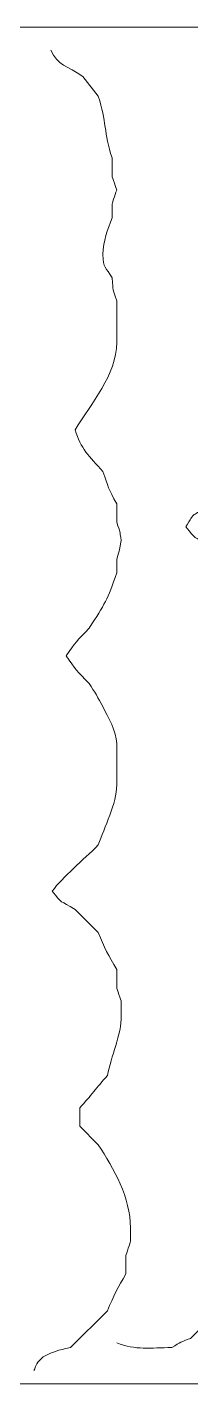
# Model space of a CAD drawing. Header units: millimetres. Extents: x -198 to 206, y -82 to 144.
# Drawn here: x -109.22 to -103.77, y -41.42 to 3.72 of the extents above; entities that cross this region are included whole.
import ezdxf

# ---------------------------------------------------------------- set-up
doc = ezdxf.new("R2010")
doc.units = ezdxf.units.MM
doc.header["$MEASUREMENT"] = 0
doc.layers.add('Ebene 1', color=7, linetype='Continuous')
doc.layers.add('svg2', color=7, linetype='Continuous')

msp = doc.modelspace()

# ---------------------------------------------------------------- linework, layer by layer
at = {"layer": 'Ebene 1', "color": 1, "lineweight": 18}
for points, knots in [([(-109.0006, -40.9854), (-108.8966, -40.8023), (-109.0133, -40.8437), (-108.6936, -40.525), (-108.6936, -40.525), (-108.2788, -40.3322), (-108.2456, -40.3071), (-107.7729, -40.2176), (-107.7729, -40.2176), (-107.7729, -40.2176), (-106.5452, -38.9899), (-106.5452, -38.9899), (-106.5452, -38.9899), (-106.3498, -38.503), (-106.2045, -38.2181), (-105.9314, -37.7623), (-105.9314, -37.7623), (-105.9314, -37.7623), (-105.9314, -37.1484), (-105.9314, -37.1484), (-105.9314, -37.1484), (-105.9221, -37.1229), (-105.7814, -36.6973), (-105.778, -36.688), (-105.778, -36.688), (-105.778, -36.688), (-105.778, -36.2277), (-105.778, -36.2277), (-105.778, -36.2277), (-105.778, -35.2409), (-106.3395, -34.2496), (-106.8521, -33.466), (-106.8521, -33.466), (-106.8521, -33.466), (-107.4659, -32.8522), (-107.4659, -32.8522), (-107.4659, -32.8522), (-107.4659, -32.8522), (-107.4659, -32.2378), (-107.4659, -32.2378), (-107.4659, -32.2378), (-107.0899, -31.8311), (-106.9211, -31.5713), (-106.5452, -31.1641), (-106.5452, -31.1641), (-106.4239, -30.521), (-106.0848, -29.8126), (-106.0848, -29.1686), (-106.0848, -29.1686), (-106.0848, -29.1686), (-106.0848, -28.7082), (-106.0848, -28.7082), (-106.0848, -28.7082), (-106.0941, -28.6827), (-106.2347, -28.2572), (-106.2383, -28.2485), (-106.2383, -28.2485), (-106.2383, -28.2485), (-106.2383, -27.6341), (-106.2383, -27.6341), (-106.2383, -27.6341), (-106.5109, -27.1788), (-106.6567, -26.8933), (-106.8521, -26.407), (-106.8521, -26.407), (-106.8521, -26.407), (-107.6195, -25.639), (-107.6195, -25.639), (-107.6195, -25.639), (-108.1499, -25.3215), (-108.0445, -25.4666), (-108.3867, -25.0258), (-108.3867, -25.0258), (-108.0311, -24.5546), (-107.3616, -24.0007), (-106.8521, -23.4907), (-106.8521, -23.4907), (-106.6485, -22.9029), (-106.2383, -22.1029), (-106.2383, -21.4957), (-106.2383, -21.4957), (-106.2383, -21.4957), (-106.2383, -20.1145), (-106.2383, -20.1145), (-106.2383, -20.1145), (-106.2383, -19.7033), (-106.532, -19.2455), (-106.6987, -18.8874), (-106.6987, -18.8874), (-106.8515, -18.601), (-106.9739, -18.3969), (-107.1591, -18.1202), (-107.1591, -18.1202), (-107.5539, -17.7165), (-107.6353, -17.6305), (-107.9263, -17.1995), (-107.9263, -17.1995), (-107.6353, -16.7682), (-107.5539, -16.6822), (-107.1591, -16.2781), (-107.1591, -16.2781), (-106.6306, -15.4705), (-106.5478, -15.3308), (-106.2383, -14.4372), (-106.2383, -14.4372), (-106.2383, -14.4372), (-106.2383, -13.9762), (-106.2383, -13.9762), (-106.2383, -13.9762), (-106.1226, -13.6264), (-106.1539, -13.6923), (-106.0848, -13.3625), (-106.0848, -13.3625), (-106.1528, -13.0116), (-106.1028, -13.1261), (-106.2383, -12.7485), (-106.2383, -12.7485), (-106.2383, -12.7485), (-106.2388, -12.1353), (-106.2388, -12.1353), (-106.2388, -12.1353), (-106.5227, -11.6422), (-106.5191, -11.5803), (-106.6987, -11.0606), (-106.6987, -11.0606), (-107.1504, -10.5711), (-107.4444, -10.2892), (-107.6195, -9.6799), (-107.6195, -9.6799), (-107.0986, -8.7966), (-106.2383, -7.8548), (-106.2383, -6.7642), (-106.2383, -6.7642), (-106.2383, -6.7642), (-106.2383, -5.8435), (-106.2383, -5.8435), (-106.2383, -5.8435), (-106.2383, -5.8435), (-106.2383, -5.3825), (-106.2383, -5.3825), (-106.2383, -5.3825), (-106.3974, -4.892), (-106.3503, -5.1427), (-106.3917, -4.6153), (-106.3917, -4.6153), (-106.5937, -4.2659), (-106.6987, -4.2946), (-106.6987, -3.848), (-106.6987, -3.848), (-106.6987, -3.3753), (-106.5334, -3.0306), (-106.3917, -2.6209), (-106.3917, -2.6209), (-106.3917, -2.6209), (-106.3917, -2.1605), (-106.3917, -2.1605), (-106.3917, -2.1605), (-106.3825, -2.1344), (-106.2418, -1.7088), (-106.2383, -1.6995), (-106.2383, -1.6995), (-106.2475, -1.674), (-106.3881, -1.2484), (-106.3917, -1.2397), (-106.3917, -1.2397), (-106.3917, -1.2397), (-106.3917, -0.626), (-106.3917, -0.626), (-106.3917, -0.626), (-106.6771, 0.1992), (-106.5692, 0.5967), (-106.8541, 1.4217), (-106.8541, 1.4217), (-106.8541, 1.4217), (-107.3637, 2.0842), (-107.3637, 2.0842), (-107.3637, 2.0842), (-107.889, 2.4396), (-108.1968, 2.4443), (-108.4358, 2.9579)], [0, 0, 0, 0, 0.0217391, 0.0217391, 0.0217391, 0.0217391, 0.0434783, 0.0434783, 0.0434783, 0.0434783, 0.0652174, 0.0652174, 0.0652174, 0.0652174, 0.0869565, 0.0869565, 0.0869565, 0.0869565, 0.1086957, 0.1086957, 0.1086957, 0.1086957, 0.1304348, 0.1304348, 0.1304348, 0.1304348, 0.1521739, 0.1521739, 0.1521739, 0.1521739, 0.173913, 0.173913, 0.173913, 0.173913, 0.1956522, 0.1956522, 0.1956522, 0.1956522, 0.2173913, 0.2173913, 0.2173913, 0.2173913, 0.2391304, 0.2391304, 0.2391304, 0.2391304, 0.2608696, 0.2608696, 0.2608696, 0.2608696, 0.2826087, 0.2826087, 0.2826087, 0.2826087, 0.3043478, 0.3043478, 0.3043478, 0.3043478, 0.326087, 0.326087, 0.326087, 0.326087, 0.3478261, 0.3478261, 0.3478261, 0.3478261, 0.3695652, 0.3695652, 0.3695652, 0.3695652, 0.3913043, 0.3913043, 0.3913043, 0.3913043, 0.4130435, 0.4130435, 0.4130435, 0.4130435, 0.4347826, 0.4347826, 0.4347826, 0.4347826, 0.4565217, 0.4565217, 0.4565217, 0.4565217, 0.4782609, 0.4782609, 0.4782609, 0.4782609, 0.5, 0.5, 0.5, 0.5, 0.5217391, 0.5217391, 0.5217391, 0.5217391, 0.5434783, 0.5434783, 0.5434783, 0.5434783, 0.5652174, 0.5652174, 0.5652174, 0.5652174, 0.5869565, 0.5869565, 0.5869565, 0.5869565, 0.6086957, 0.6086957, 0.6086957, 0.6086957, 0.6304348, 0.6304348, 0.6304348, 0.6304348, 0.6521739, 0.6521739, 0.6521739, 0.6521739, 0.673913, 0.673913, 0.673913, 0.673913, 0.6956522, 0.6956522, 0.6956522, 0.6956522, 0.7173913, 0.7173913, 0.7173913, 0.7173913, 0.7391304, 0.7391304, 0.7391304, 0.7391304, 0.7608696, 0.7608696, 0.7608696, 0.7608696, 0.7826087, 0.7826087, 0.7826087, 0.7826087, 0.8043478, 0.8043478, 0.8043478, 0.8043478, 0.826087, 0.826087, 0.826087, 0.826087, 0.8478261, 0.8478261, 0.8478261, 0.8478261, 0.8695652, 0.8695652, 0.8695652, 0.8695652, 0.8913043, 0.8913043, 0.8913043, 0.8913043, 0.9130435, 0.9130435, 0.9130435, 0.9130435, 0.9347826, 0.9347826, 0.9347826, 0.9347826, 0.9565217, 0.9565217, 0.9565217, 0.9565217, 1, 1, 1, 1]), ([(-106.2383, -40.0642), (-105.6035, -40.3103), (-105.1227, -40.2178), (-104.3968, -40.2178), (-104.3968, -40.2178), (-104.0996, -40.028), (-104.1002, -40.0407), (-103.783, -39.9104), (-103.783, -39.9104), (-103.783, -39.9104), (-102.5553, -38.6831), (-102.5553, -38.6831), (-102.5553, -38.6831), (-102.3522, -38.0954), (-101.9415, -37.2949), (-101.9415, -36.6877), (-101.9415, -36.6877), (-101.9415, -36.6877), (-101.9415, -35.7674), (-101.9415, -35.7674), (-101.9415, -35.7674), (-101.9415, -35.7674), (-101.9415, -35.3071), (-101.9415, -35.3071), (-101.9415, -35.3071), (-102.0684, -34.9163), (-102.2484, -34.3588), (-102.2484, -33.9259), (-102.2484, -33.9259), (-102.2484, -33.3504), (-101.788, -32.817), (-101.788, -32.084), (-101.788, -32.084), (-101.788, -32.084), (-101.788, -31.1637), (-101.788, -31.1637), (-101.788, -31.1637), (-101.788, -29.7257), (-102.8617, -29.0091), (-103.1691, -27.9411), (-103.1691, -27.9411), (-102.8566, -27.4117), (-102.495, -26.9001), (-102.095, -26.4065), (-102.095, -26.4065), (-102.0126, -25.9712), (-101.9272, -25.7353), (-101.788, -25.3322), (-101.788, -25.3322), (-101.788, -25.3322), (-101.788, -24.8718), (-101.788, -24.8718), (-101.788, -24.8718), (-101.7839, -24.8627), (-101.6437, -24.4371), (-101.6346, -24.4115), (-101.6346, -24.4115), (-101.6382, -24.4023), (-101.7789, -23.9768), (-101.788, -23.9511), (-101.788, -23.9511), (-101.788, -23.9511), (-101.788, -23.3373), (-101.788, -23.3373), (-101.788, -23.3373), (-101.9363, -22.9664), (-102.0792, -22.6262), (-102.2484, -22.2631), (-102.2484, -22.2631), (-102.4024, -21.9689), (-102.5242, -21.7781), (-102.7087, -21.4954), (-102.7087, -21.4954), (-103.1298, -21.0749), (-103.1845, -21.0512), (-103.4761, -20.5746), (-103.4761, -20.5746), (-103.2132, -20.1398), (-103.249, -20.2031), (-102.8623, -19.8073), (-102.8623, -19.8073), (-102.6122, -19.4339), (-102.5804, -19.4001), (-102.2484, -19.0405), (-102.2484, -19.0405), (-102.1077, -18.3724), (-101.788, -18.0471), (-101.788, -17.3524), (-101.788, -17.3524), (-101.788, -17.3524), (-101.788, -16.5851), (-101.788, -16.5851), (-101.788, -16.5851), (-101.788, -16.5851), (-101.788, -16.1243), (-101.788, -16.1243), (-101.788, -16.1243), (-101.9373, -15.6741), (-101.9041, -15.8424), (-101.9415, -15.3575), (-101.9415, -15.3575), (-102.2265, -14.8822), (-102.4234, -14.4521), (-102.7087, -13.9768), (-102.7087, -13.9768), (-102.7087, -13.9768), (-103.1691, -13.516), (-103.1691, -13.516), (-103.1691, -13.516), (-103.6997, -13.1983), (-103.5943, -13.3436), (-103.9365, -12.9021), (-103.9365, -12.9021), (-103.586, -12.367), (-103.8438, -12.6479), (-103.3227, -12.2879), (-103.3227, -12.2879), (-103.3227, -12.2879), (-102.8623, -11.8279), (-102.8623, -11.8279), (-102.8623, -11.8279), (-102.4321, -11.1701), (-102.1743, -10.6315), (-101.7876, -9.9864), (-101.7876, -9.9864), (-101.7876, -9.9864), (-101.7876, -9.3726), (-101.7876, -9.3726), (-101.7876, -9.3726), (-101.6524, -8.9956), (-101.7022, -9.1092), (-101.6346, -8.7587), (-101.6346, -8.7587), (-101.7036, -8.4288), (-101.6718, -8.4948), (-101.7876, -8.1449), (-101.7876, -8.1449), (-101.7876, -8.1449), (-101.7876, -7.6846), (-101.7876, -7.6846), (-101.7876, -7.6846), (-102.2514, -6.3449), (-102.478, -6.3582), (-103.1691, -5.2293), (-103.1691, -5.2293), (-102.9062, -4.794), (-102.942, -4.8573), (-102.5553, -4.4615), (-102.5553, -4.4615), (-102.3052, -4.088), (-102.2735, -4.0542), (-101.9415, -3.6946), (-101.9415, -3.6946), (-101.7619, -3.1759), (-101.7655, -3.1136), (-101.4812, -2.6204), (-101.4812, -2.6204), (-101.4812, -2.6204), (-101.4812, -2.0066), (-101.4812, -2.0066), (-101.4812, -2.0066), (-101.345, -1.6296), (-101.3952, -1.7436), (-101.3272, -1.3923), (-101.3272, -1.3923), (-101.3968, -1.0633), (-101.365, -1.1288), (-101.4812, -0.7785), (-101.4812, -0.7785), (-101.4812, -0.7785), (-101.4812, -0.3186), (-101.4812, -0.3186), (-101.4812, -0.3186), (-101.79, 0.5751), (-101.8734, 0.7153), (-102.4019, 1.5229), (-102.4019, 1.5229), (-102.4019, 1.5229), (-103.0157, 2.1363), (-103.0157, 2.1363), (-103.0157, 2.1363), (-103.0244, 2.142), (-103.45, 2.281), (-103.4761, 2.2903)], [0, 0, 0, 0, 0.0212766, 0.0212766, 0.0212766, 0.0212766, 0.0425532, 0.0425532, 0.0425532, 0.0425532, 0.0638298, 0.0638298, 0.0638298, 0.0638298, 0.0851064, 0.0851064, 0.0851064, 0.0851064, 0.106383, 0.106383, 0.106383, 0.106383, 0.1276596, 0.1276596, 0.1276596, 0.1276596, 0.1489362, 0.1489362, 0.1489362, 0.1489362, 0.1702128, 0.1702128, 0.1702128, 0.1702128, 0.1914894, 0.1914894, 0.1914894, 0.1914894, 0.212766, 0.212766, 0.212766, 0.212766, 0.2340426, 0.2340426, 0.2340426, 0.2340426, 0.2553191, 0.2553191, 0.2553191, 0.2553191, 0.2765957, 0.2765957, 0.2765957, 0.2765957, 0.2978723, 0.2978723, 0.2978723, 0.2978723, 0.3191489, 0.3191489, 0.3191489, 0.3191489, 0.3404255, 0.3404255, 0.3404255, 0.3404255, 0.3617021, 0.3617021, 0.3617021, 0.3617021, 0.3829787, 0.3829787, 0.3829787, 0.3829787, 0.4042553, 0.4042553, 0.4042553, 0.4042553, 0.4255319, 0.4255319, 0.4255319, 0.4255319, 0.4468085, 0.4468085, 0.4468085, 0.4468085, 0.4680851, 0.4680851, 0.4680851, 0.4680851, 0.4893617, 0.4893617, 0.4893617, 0.4893617, 0.5106383, 0.5106383, 0.5106383, 0.5106383, 0.5319149, 0.5319149, 0.5319149, 0.5319149, 0.5531915, 0.5531915, 0.5531915, 0.5531915, 0.5744681, 0.5744681, 0.5744681, 0.5744681, 0.5957447, 0.5957447, 0.5957447, 0.5957447, 0.6170213, 0.6170213, 0.6170213, 0.6170213, 0.6382979, 0.6382979, 0.6382979, 0.6382979, 0.6595745, 0.6595745, 0.6595745, 0.6595745, 0.6808511, 0.6808511, 0.6808511, 0.6808511, 0.7021277, 0.7021277, 0.7021277, 0.7021277, 0.7234043, 0.7234043, 0.7234043, 0.7234043, 0.7446809, 0.7446809, 0.7446809, 0.7446809, 0.7659574, 0.7659574, 0.7659574, 0.7659574, 0.787234, 0.787234, 0.787234, 0.787234, 0.8085106, 0.8085106, 0.8085106, 0.8085106, 0.8297872, 0.8297872, 0.8297872, 0.8297872, 0.8510638, 0.8510638, 0.8510638, 0.8510638, 0.8723404, 0.8723404, 0.8723404, 0.8723404, 0.893617, 0.893617, 0.893617, 0.893617, 0.9148936, 0.9148936, 0.9148936, 0.9148936, 0.9361702, 0.9361702, 0.9361702, 0.9361702, 0.9574468, 0.9574468, 0.9574468, 0.9574468, 1, 1, 1, 1])]:
    msp.add_open_spline(points, degree=3, knots=knots, dxfattribs=at)
at = {"layer": 'svg2', "lineweight": 9}
msp.add_open_spline([(-116.8576, 3.7236), (-116.8576, 3.7236), (-10.1145, 3.7236), (-10.1145, 3.7236), (-10.1145, 3.7236), (-10.1145, 3.7236), (-10.1145, -41.4249), (-10.1145, -41.4249), (-10.1145, -41.4249), (-10.1145, -41.4249), (-116.8576, -41.4249), (-116.8576, -41.4249), (-116.8576, -41.4249), (-116.8576, -41.4249), (-116.8576, 3.7236), (-116.8576, 3.7236)], degree=3, knots=[0, 0, 0, 0, 0.2, 0.2, 0.2, 0.2, 0.4, 0.4, 0.4, 0.4, 0.6, 0.6, 0.6, 0.6, 1, 1, 1, 1], dxfattribs=at)

doc.saveas('drawing.dxf')
